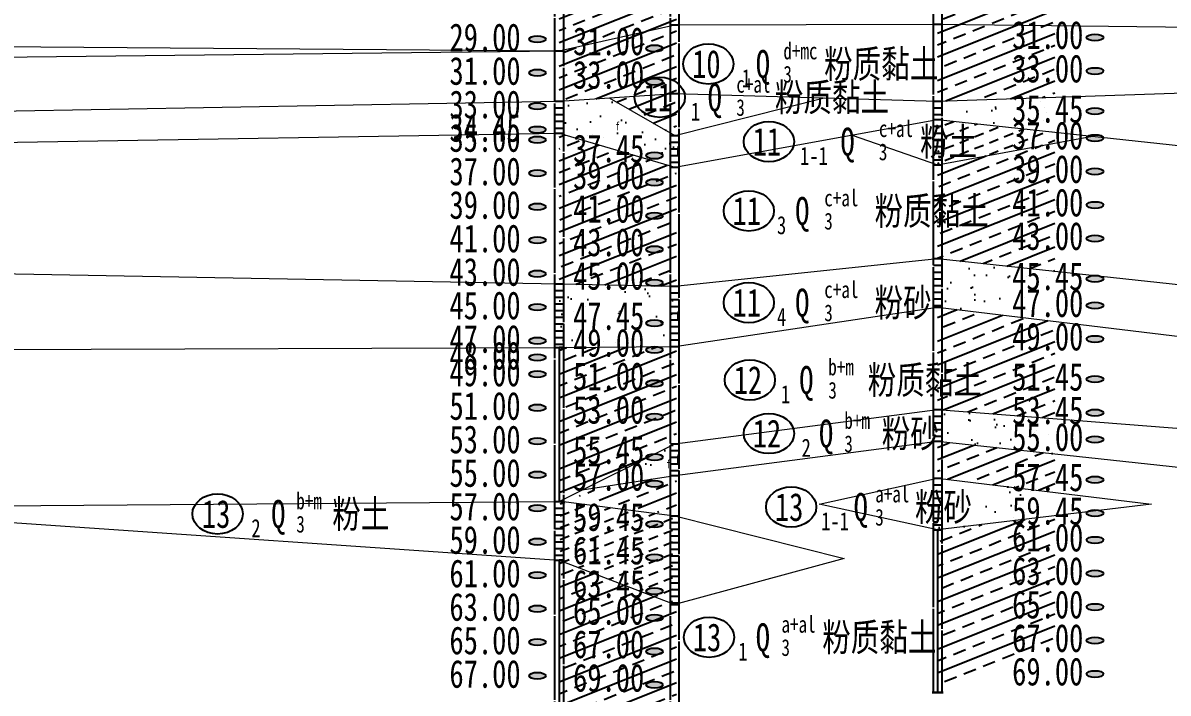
# Model space of a CAD drawing. Header units: millimetres. Extents: x 946 to 3601, y 223 to 2569.
# Drawn here: x 1760.7 to 1829.1, y 268.1 to 308.1 of the extents above; entities that cross this region are included whole.
import ezdxf

# ---------------------------------------------------------------- set-up
doc = ezdxf.new("R2010")
doc.units = ezdxf.units.MM
doc.linetypes.add('sx', pattern=[10, 5, 0, 5, 0])
for name, color, linetype in [('GiCAD_PouMian', 7, 'Continuous'), ('GICAD_QUYANG', 7, 'Continuous'), ('地质-地层符号', 3, 'Continuous'), ('地质-填充花纹', 8, 'Continuous'), ('地质-钻孔', 7, 'Continuous')]:
    doc.layers.add(name, color=color, linetype=linetype)
doc.layers.add('地质-地层线', color=7, linetype='Continuous', lineweight=15)
doc.styles.add('LZ_FONTS_FS', font='', dxfattribs={"width": 0.7})
doc.styles.add('叠加符号', font='', dxfattribs={"width": 0.7, "height": 2.5})
doc.styles.add('地层编号', font='', dxfattribs={"width": 0.7, "height": 3})
doc.styles.add('岩土名称', font='', dxfattribs={"width": 0.7, "height": 3})
doc.styles.add('时代', font='', dxfattribs={"width": 0.7, "height": 3})
doc.styles.get('LZ_FONTS_FS').set_extended_font_data('仿宋_GB2312')
doc.styles.get('叠加符号').set_extended_font_data('仿宋_GB2312')
doc.styles.get('地层编号').set_extended_font_data('仿宋_GB2312')
doc.styles.get('岩土名称').set_extended_font_data('仿宋_GB2312')
doc.styles.get('时代').set_extended_font_data('仿宋_GB2312')
pattern_1 = [(21.80141, (207.059, -62.8771), (-1.7677652, 0.7071061), []), (21.80141, (208.809, -62.8771), (-1.7677652, 0.7071061), [0.76157655, -0.4759851])]
pattern_2 = [(21.80141, (207.059, -62.8771), (-0.88388348, 0.3535534), [0.571183, -0.38078866])]
pattern_3 = [(17.062863, (207.05897, -62.8771), (2.79036967, 1.248899855), [-5.9751498, 0, -4.4813624, 0, -4.4813624, 0]), (3.01447, (207.059, -62.8771), (7.2145321, 1.8094251), [-2.978456, 0, -7.7439854, 0, -1.7870735, 0]), (345.966575, (201.6935, -62.8771), (11.0733864, -1.5019982), [-1.573447, 0, -6.293788, 0, -7.3427527, 0]), (17.06286, (207.059, -62.877), (-2.941879, 3.021541), [-3.983433, 0, -4.979292, 0, -4.481362, 0]), (3.01447, (207.059, -62.877), (4.858372, 4.093388), [-3.574147, 0, -5.361221, 0, -1.7870735, 0]), (345.7037, (201.6935, -62.877), (5.2409553, 1.250378), [-2.088827, 0, -6.788688, 0, -10.444135, 0]), (339.87047, (201.6935, -62.877), (6.9800505, 1.196567), [-0.942291, 0, -3.769163, 0, -3.769163, 0]), (17.06286, (207.059, -62.8771), (6.5425438, 3.7545058), [-1.4937875, 0, -1.4937875, 0, -4.4813624, 0]), (3.01447, (207.059, -62.877), (2.716851, 3.980613), [-3.574147, 0, -7.743985, 0, -1.787074, 0]), (345.7037, (201.6935, -62.877), (15.682466, 1.374167), [-6.266481, 0, -2.611034, 0, -2.611034, 0]), (339.87047, (201.6935, -62.877), (230427.237503, -84451.983463), [-1.187286, 0, -9.894053, 0, -0.94229, 0])]

# ---------------------------------------------------------------- blocks, each defined once
blk = doc.blocks.new('gkqy_yuan.dwg不标1')
at = {"layer": 'GiCAD_PouMian'}
h = blk.add_hatch(color=7, dxfattribs=at)
edge = h.paths.add_edge_path()
edge.add_arc((0, 0), 1, 0, 360)
at = {"layer": 'GICAD_QUYANG', "color": 7}
blk.add_circle((0, 0), 1, dxfattribs=at)
blk = doc.blocks.new('gkqy_rao.dwg不标1')
at = {"layer": 'GICAD_QUYANG', "color": 7}
blk.add_circle((0, 0), 1, dxfattribs=at)

msp = doc.modelspace()

# ---------------------------------------------------------------- hatches: boundary and pattern name
at = {"layer": '地质-填充花纹', "linetype": 'Continuous'}
h = msp.add_hatch(dxfattribs=at)
h.set_pattern_fill('GLYNT', color=256, scale=0.25, style=0, pattern_type=2)
h.set_pattern_definition(pattern_1)
h.paths.add_polyline_path([(1822.288, 307.923), (1815.288, 308.009), (1815.288, 315.309), (1822.288, 315.322)])
h = msp.add_hatch(dxfattribs=at)
h.set_pattern_fill('GLYNT', color=256, scale=0.25, style=0, pattern_type=2)
h.set_pattern_definition(pattern_1)
h.paths.add_polyline_path([(1799.588, 313.06), (1799.588, 307.96), (1792.688, 306.407), (1792.688, 315.007)])
h = msp.add_hatch(dxfattribs=at)
h.set_pattern_fill('GLYNT', color=256, scale=0.25, style=0, pattern_type=2)
h.set_pattern_definition(pattern_1)
h.paths.add_polyline_path([(1799.688, 307.96), (1799.588, 307.96), (1799.588, 313.06), (1799.688, 313.074)])
h = msp.add_hatch(dxfattribs=at)
h.set_pattern_fill('GLYNT', color=256, scale=0.25, style=0, pattern_type=2)
h.set_pattern_definition(pattern_1)
h.paths.add_polyline_path([(1799.588, 303.86), (1795.668, 303.602), (1792.688, 303.407), (1792.688, 306.407), (1799.588, 307.96)])
h = msp.add_hatch(dxfattribs=at)
h.set_pattern_fill('GLYNT', color=256, scale=0.25, style=0, pattern_type=2)
h.set_pattern_definition(pattern_1)
h.paths.add_polyline_path([(1799.688, 303.857), (1799.588, 303.86), (1799.588, 307.96), (1799.688, 307.96)])
h = msp.add_hatch(dxfattribs=at)
h.set_pattern_fill('GLYNT', color=256, scale=0.25, style=0, pattern_type=2)
h.set_pattern_definition(pattern_1)
h.paths.add_polyline_path([(1822.288, 307.923), (1822.288, 303.644), (1815.288, 303.409), (1815.288, 308.009)])
h = msp.add_hatch(dxfattribs=at)
h.set_pattern_fill('GLYNT', color=256, scale=0.25, style=0, pattern_type=2)
h.set_pattern_definition(pattern_1)
h.paths.add_polyline_path([(1799.588, 301.36), (1795.668, 303.602), (1799.588, 303.86)])
h = msp.add_hatch(dxfattribs=at)
h.set_pattern_fill('GLYNT', color=256, scale=0.25, style=0, pattern_type=2)
h.set_pattern_definition(pattern_1)
h.paths.add_polyline_path([(1799.688, 303.857), (1799.688, 301.385), (1799.588, 301.36), (1799.588, 303.86)])
h = msp.add_hatch(dxfattribs=at)
h.set_pattern_fill('GLXS', color=256, scale=0.25, style=0, pattern_type=2)
h.set_pattern_definition(pattern_3)
h.paths.add_polyline_path([(1822.288, 301.558), (1815.288, 302.309), (1815.288, 303.409), (1822.288, 303.644)])
h = msp.add_hatch(dxfattribs=at)
h.set_pattern_fill('GLXS', color=256, scale=0.25, style=0, pattern_type=2)
h.set_pattern_definition(pattern_3)
h.paths.add_polyline_path([(1799.588, 301.36), (1799.588, 299.46), (1792.688, 301.507), (1792.688, 303.407), (1795.668, 303.602)])
h = msp.add_hatch(dxfattribs=at)
h.set_pattern_fill('GKFT', color=256, scale=0.25, style=0, pattern_type=2)
h.set_pattern_definition(pattern_2)
h.paths.add_polyline_path([(1822.288, 301.558), (1822.288, 300.904), (1815.288, 299.609), (1815.288, 302.309)])
h = msp.add_hatch(dxfattribs=at)
h.set_pattern_fill('GLYNT', color=256, scale=0.25, style=0, pattern_type=2)
h.set_pattern_definition(pattern_1)
h.paths.add_polyline_path([(1799.588, 299.46), (1799.588, 292.36), (1792.688, 292.507), (1792.688, 301.507)])
h = msp.add_hatch(dxfattribs=at)
h.set_pattern_fill('GLYNT', color=256, scale=0.25, style=0, pattern_type=2)
h.set_pattern_definition(pattern_1)
h.paths.add_polyline_path([(1822.288, 293.258), (1815.288, 294.009), (1815.288, 299.609), (1822.288, 300.904)])
h = msp.add_hatch(dxfattribs=at)
h.set_pattern_fill('GLYNT', color=256, scale=0.25, style=0, pattern_type=2)
h.set_pattern_definition(pattern_1)
h.paths.add_polyline_path([(1799.688, 292.37), (1799.588, 292.36), (1799.588, 299.46), (1799.688, 299.478)])
h = msp.add_hatch(dxfattribs=at)
h.set_pattern_fill('GLXS', color=256, scale=0.25, style=0, pattern_type=2)
h.set_pattern_definition(pattern_3)
h.paths.add_polyline_path([(1822.288, 293.258), (1822.288, 290.259), (1815.288, 291.109), (1815.288, 294.009)])
h = msp.add_hatch(dxfattribs=at)
h.set_pattern_fill('GLXS', color=256, scale=0.25, style=0, pattern_type=2)
h.set_pattern_definition(pattern_3)
h.paths.add_polyline_path([(1799.588, 292.36), (1799.588, 288.76), (1792.688, 288.707), (1792.688, 292.507)])
h = msp.add_hatch(dxfattribs=at)
h.set_pattern_fill('GLYNT', color=256, scale=0.25, style=0, pattern_type=2)
h.set_pattern_definition(pattern_1)
h.paths.add_polyline_path([(1822.288, 290.259), (1822.288, 284.455), (1815.288, 285.009), (1815.288, 291.109)])
h = msp.add_hatch(dxfattribs=at)
h.set_pattern_fill('GLYNT', color=256, scale=0.25, style=0, pattern_type=2)
h.set_pattern_definition(pattern_1)
h.paths.add_polyline_path([(1799.588, 282.96), (1796.539, 281.434), (1792.688, 279.507), (1792.688, 288.707), (1799.588, 288.76)])
h = msp.add_hatch(dxfattribs=at)
h.set_pattern_fill('GLYNT', color=256, scale=0.25, style=0, pattern_type=2)
h.set_pattern_definition(pattern_1)
h.paths.add_polyline_path([(1799.688, 282.973), (1799.588, 282.96), (1799.588, 288.76), (1799.688, 288.775)])
h = msp.add_hatch(dxfattribs=at)
h.set_pattern_fill('GLXS', color=256, scale=0.25, style=0, pattern_type=2)
h.set_pattern_definition(pattern_3)
h.paths.add_polyline_path([(1822.288, 284.455), (1822.288, 282.358), (1815.288, 283.109), (1815.288, 285.009)])
h = msp.add_hatch(dxfattribs=at)
h.set_pattern_fill('GLXS', color=256, scale=0.25, style=0, pattern_type=2)
h.set_pattern_definition(pattern_3)
h.paths.add_polyline_path([(1799.588, 281.06), (1797.437, 281.324), (1796.539, 281.434), (1799.588, 282.96)])
h = msp.add_hatch(dxfattribs=at)
h.set_pattern_fill('GLYNT', color=256, scale=0.25, style=0, pattern_type=2)
h.set_pattern_definition(pattern_1)
h.paths.add_polyline_path([(1822.288, 282.358), (1822.288, 280.06), (1815.288, 280.909), (1815.288, 283.109)])
h = msp.add_hatch(dxfattribs=at)
h.set_pattern_fill('GLYNT', color=256, scale=0.25, style=0, pattern_type=2)
h.set_pattern_definition(pattern_1)
h.paths.add_polyline_path([(1799.688, 278.622), (1799.588, 278.66), (1799.588, 281.06), (1799.688, 281.073)])
h = msp.add_hatch(dxfattribs=at)
h.set_pattern_fill('GLYNT', color=256, scale=0.25, style=0, pattern_type=2)
h.set_pattern_definition(pattern_1)
h.paths.add_polyline_path([(1799.588, 281.06), (1799.588, 278.66), (1793.503, 279.914), (1797.201, 280.686)])
h = msp.add_hatch(dxfattribs=at)
h.set_pattern_fill('GLXS', color=256, scale=0.25, style=0, pattern_type=2)
h.set_pattern_definition(pattern_3)
h.paths.add_polyline_path([(1822.288, 280.06), (1822.288, 278.658), (1815.288, 277.809), (1815.288, 280.909)])
h = msp.add_hatch(dxfattribs=at)
h.set_pattern_fill('GKFT', color=256, scale=0.25, style=0, pattern_type=2)
h.set_pattern_definition(pattern_2)
h.paths.add_polyline_path([(1796.603, 279.04), (1799.588, 278.66), (1799.588, 273.36), (1792.688, 276.007), (1792.688, 279.507), (1793.94, 279.379)])
h = msp.add_hatch(dxfattribs=at)
h.set_pattern_fill('GLYNT', color=256, scale=0.25, style=0, pattern_type=2)
h.set_pattern_definition(pattern_1)
h.paths.add_polyline_path([(1822.288, 270.76), (1815.288, 268.109), (1815.288, 277.809), (1822.288, 278.658)])
h = msp.add_hatch(dxfattribs=at)
h.set_pattern_fill('GLYNT', color=256, scale=0.25, style=0, pattern_type=2)
h.set_pattern_definition(pattern_1)
h.paths.add_polyline_path([(1799.588, 273.36), (1799.588, 264.26), (1797.166, 264.381), (1792.688, 264.607), (1792.688, 276.007)])
h = msp.add_hatch(dxfattribs=at)
h.set_pattern_fill('GLYNT', color=256, scale=0.25, style=0, pattern_type=2)
h.set_pattern_definition(pattern_1)
h.paths.add_polyline_path([(1799.688, 264.284), (1799.588, 264.26), (1799.588, 273.36), (1799.688, 273.397)])

# ---------------------------------------------------------------- linework, layer by layer
at = {"layer": '地质-地层符号', "color": 7, "linetype": 'Continuous'}
for centre in [(1801.595, 305.631), (1798.696, 303.64), (1805.213, 300.992), (1804.013, 296.856), (1804.013, 291.381), (1804.076, 286.763), (1805.213, 283.567), (1806.54, 279.181), (1772.292, 278.766), (1801.637, 271.402)]:
    msp.add_ellipse(centre, major_axis=(-1.5, 0), ratio=0.8, dxfattribs=at)
at = {"layer": '地质-地层线', "color": 7}
for p, q in [((1597.888, 308.009), (1792.688, 306.407)), ((1792.688, 306.407), (1799.588, 307.96)), ((1799.588, 307.96), (1815.288, 308.009)), ((1815.288, 308.009), (1843.688, 307.663)), ((1597.888, 304.209), (1792.688, 306.407)), ((1815.288, 303.409), (1843.688, 304.363)), ((1792.688, 303.407), (1799.588, 303.86)), ((1799.588, 303.86), (1815.288, 303.409)), ((1597.888, 299.909), (1792.688, 303.407)), ((1795.668, 303.602), (1799.588, 301.36)), ((1799.588, 301.36), (1808.509, 303.603)), ((1799.588, 299.46), (1815.288, 302.309)), ((1815.288, 302.309), (1843.688, 299.263)), ((1597.888, 298.209), (1792.688, 301.507)), ((1792.688, 301.507), (1799.588, 299.46)), ((1810.181, 301.382), (1815.288, 299.609)), ((1815.288, 299.609), (1824.527, 301.318)), ((1597.888, 296.109), (1792.688, 292.507)), ((1799.588, 292.36), (1815.288, 294.009)), ((1815.288, 294.009), (1843.688, 290.963)), ((1792.688, 292.507), (1799.588, 292.36)), ((1799.588, 288.76), (1815.288, 291.109)), ((1815.288, 291.109), (1843.688, 287.663)), ((1597.888, 288.009), (1792.688, 288.707)), ((1792.688, 288.707), (1799.588, 288.76)), ((1799.588, 282.96), (1815.288, 285.009)), ((1815.288, 285.009), (1843.688, 282.763)), ((1792.688, 279.507), (1799.588, 282.96)), ((1799.588, 281.06), (1815.288, 283.109)), ((1815.288, 283.109), (1843.688, 280.063)), ((1794.066, 280.196), (1799.588, 281.06)), ((1808.223, 279.359), (1815.288, 280.909)), ((1815.288, 280.909), (1828.068, 279.359)), ((1597.888, 278.009), (1792.688, 279.507)), ((1746.93, 279.155), (1792.688, 276.007)), ((1792.938, 279.507), (1799.588, 278.66)), ((1815.288, 277.809), (1808.223, 279.359)), ((1828.068, 279.359), (1815.288, 277.809)), ((1799.588, 278.66), (1809.706, 276.106)), ((1792.688, 276.007), (1799.588, 273.36)), ((1809.706, 276.106), (1799.588, 273.36))]:
    msp.add_line(p, q, dxfattribs=at)
at = {"layer": '地质-钻孔', "color": 7, "linetype": 'sx'}
for p, q in [((1815.038, 268.109), (1815.038, 338.109)), ((1815.538, 338.109), (1815.538, 268.109)), ((1799.338, 257.463), (1799.338, 337.46)), ((1799.838, 337.46), (1799.838, 257.463)), ((1792.438, 257.463), (1792.438, 336.007)), ((1792.938, 336.007), (1792.938, 257.463)), ((1815.613, 268.109), (1814.963, 268.109)), ((1814.963, 268.109), (1815.038, 268.109)), ((1815.538, 268.109), (1815.613, 268.109))]:
    msp.add_line(p, q, dxfattribs=at)
at = {"layer": '地质-钻孔', "color": 7, "linetype": 'Continuous'}
for p, q in [((1799.338, 307.96), (1799.838, 307.96)), ((1799.338, 307.96), (1799.838, 307.96)), ((1815.038, 308.009), (1815.538, 308.009)), ((1815.038, 308.009), (1815.538, 308.009)), ((1792.438, 306.407), (1792.938, 306.407)), ((1792.438, 306.407), (1792.938, 306.407)), ((1799.338, 303.86), (1799.838, 303.86)), ((1799.338, 303.86), (1799.838, 303.86)), ((1792.438, 303.407), (1792.938, 303.407)), ((1792.438, 303.407), (1792.938, 303.407)), ((1792.438, 303.407), (1792.938, 303.407)), ((1792.438, 303.007), (1792.938, 303.007)), ((1815.038, 303.409), (1815.538, 303.409)), ((1815.038, 303.409), (1815.538, 303.409)), ((1815.038, 303.409), (1815.538, 303.409)), ((1815.038, 303.009), (1815.538, 303.009)), ((1792.438, 302.607), (1792.938, 302.607)), ((1815.038, 302.609), (1815.538, 302.609)), ((1815.038, 302.309), (1815.538, 302.309)), ((1815.038, 302.309), (1815.538, 302.309)), ((1815.038, 302.309), (1815.538, 302.309)), ((1792.438, 302.207), (1792.938, 302.207)), ((1792.438, 301.807), (1792.938, 301.807)), ((1815.038, 301.909), (1815.538, 301.909)), ((1792.438, 301.507), (1792.938, 301.507)), ((1792.438, 301.507), (1792.938, 301.507)), ((1799.338, 301.36), (1799.838, 301.36)), ((1799.338, 301.36), (1799.838, 301.36)), ((1799.338, 301.36), (1799.838, 301.36)), ((1799.338, 300.96), (1799.838, 300.96)), ((1815.038, 301.509), (1815.538, 301.509)), ((1815.038, 301.109), (1815.538, 301.109)), ((1799.338, 300.56), (1799.838, 300.56)), ((1815.038, 300.709), (1815.538, 300.709)), ((1815.038, 300.309), (1815.538, 300.309)), ((1799.338, 300.16), (1799.838, 300.16)), ((1799.338, 299.76), (1799.838, 299.76)), ((1815.038, 299.909), (1815.538, 299.909)), ((1815.038, 299.609), (1815.538, 299.609)), ((1815.038, 299.609), (1815.538, 299.609)), ((1799.338, 299.46), (1799.838, 299.46)), ((1799.338, 299.46), (1799.838, 299.46)), ((1815.038, 294.009), (1815.538, 294.009)), ((1815.038, 294.009), (1815.538, 294.009)), ((1815.038, 294.009), (1815.538, 294.009)), ((1815.038, 293.609), (1815.538, 293.609)), ((1815.038, 293.209), (1815.538, 293.209)), ((1815.038, 292.809), (1815.538, 292.809)), ((1792.438, 292.507), (1792.938, 292.507)), ((1792.438, 292.507), (1792.938, 292.507)), ((1792.438, 292.507), (1792.938, 292.507)), ((1792.438, 292.107), (1792.938, 292.107)), ((1799.338, 292.36), (1799.838, 292.36)), ((1799.338, 292.36), (1799.838, 292.36)), ((1799.338, 292.36), (1799.838, 292.36)), ((1815.038, 292.409), (1815.538, 292.409)), ((1815.038, 292.009), (1815.538, 292.009)), ((1792.438, 291.707), (1792.938, 291.707)), ((1799.338, 291.96), (1799.838, 291.96)), ((1799.338, 291.56), (1799.838, 291.56)), ((1815.038, 291.609), (1815.538, 291.609)), ((1792.438, 291.307), (1792.938, 291.307)), ((1792.438, 290.907), (1792.938, 290.907)), ((1799.338, 291.16), (1799.838, 291.16)), ((1799.338, 290.76), (1799.838, 290.76)), ((1815.038, 291.209), (1815.538, 291.209)), ((1815.038, 291.109), (1815.538, 291.109)), ((1815.038, 291.109), (1815.538, 291.109)), ((1792.438, 290.507), (1792.938, 290.507)), ((1792.438, 290.107), (1792.938, 290.107)), ((1799.338, 290.36), (1799.838, 290.36)), ((1799.338, 289.96), (1799.838, 289.96)), ((1792.438, 289.707), (1792.938, 289.707)), ((1792.438, 289.307), (1792.938, 289.307)), ((1799.338, 289.56), (1799.838, 289.56)), ((1792.438, 288.907), (1792.938, 288.907)), ((1792.438, 288.707), (1792.938, 288.707)), ((1792.438, 288.707), (1792.938, 288.707)), ((1792.438, 288.707), (1792.938, 288.707)), ((1792.938, 288.707), (1792.688, 288.707)), ((1792.688, 288.707), (1792.688, 279.507)), ((1799.338, 289.16), (1799.838, 289.16)), ((1799.338, 288.76), (1799.838, 288.76)), ((1799.338, 288.76), (1799.838, 288.76)), ((1815.038, 285.009), (1815.538, 285.009)), ((1815.038, 285.009), (1815.538, 285.009)), ((1815.038, 285.009), (1815.538, 285.009)), ((1815.038, 284.609), (1815.538, 284.609)), ((1815.038, 284.209), (1815.538, 284.209)), ((1815.038, 283.809), (1815.538, 283.809)), ((1815.038, 283.409), (1815.538, 283.409)), ((1799.338, 282.96), (1799.838, 282.96)), ((1799.338, 282.96), (1799.838, 282.96)), ((1799.338, 282.96), (1799.838, 282.96)), ((1799.338, 282.56), (1799.838, 282.56)), ((1815.038, 283.109), (1815.538, 283.109)), ((1815.038, 283.109), (1815.538, 283.109)), ((1799.338, 282.16), (1799.838, 282.16)), ((1799.338, 281.76), (1799.838, 281.76)), ((1799.338, 281.36), (1799.838, 281.36)), ((1799.338, 281.06), (1799.838, 281.06)), ((1799.338, 281.06), (1799.838, 281.06)), ((1815.038, 280.909), (1815.538, 280.909)), ((1815.038, 280.909), (1815.538, 280.909)), ((1815.038, 280.909), (1815.538, 280.909)), ((1815.038, 280.509), (1815.538, 280.509)), ((1815.038, 280.109), (1815.538, 280.109)), ((1815.038, 279.709), (1815.538, 279.709)), ((1792.438, 279.507), (1792.938, 279.507)), ((1792.438, 279.507), (1792.938, 279.507)), ((1792.438, 279.507), (1792.938, 279.507)), ((1792.438, 279.107), (1792.938, 279.107)), ((1815.038, 279.309), (1815.538, 279.309)), ((1792.438, 278.707), (1792.938, 278.707)), ((1799.338, 278.66), (1799.838, 278.66)), ((1799.338, 278.66), (1799.838, 278.66)), ((1799.338, 278.66), (1799.838, 278.66)), ((1815.038, 278.909), (1815.538, 278.909)), ((1815.038, 278.509), (1815.538, 278.509)), ((1792.438, 278.307), (1792.938, 278.307)), ((1792.438, 277.907), (1792.938, 277.907)), ((1799.338, 278.26), (1799.838, 278.26)), ((1799.338, 277.86), (1799.838, 277.86)), ((1815.038, 278.109), (1815.538, 278.109)), ((1815.038, 277.809), (1815.538, 277.809)), ((1815.038, 277.809), (1815.538, 277.809)), ((1815.038, 277.809), (1815.538, 277.809)), ((1815.538, 277.809), (1815.288, 277.809)), ((1815.288, 277.809), (1815.288, 268.109)), ((1792.438, 277.507), (1792.938, 277.507)), ((1792.438, 277.107), (1792.938, 277.107)), ((1799.338, 277.46), (1799.838, 277.46)), ((1799.338, 277.06), (1799.838, 277.06)), ((1792.438, 276.707), (1792.938, 276.707)), ((1792.438, 276.307), (1792.938, 276.307)), ((1799.338, 276.66), (1799.838, 276.66)), ((1792.438, 276.007), (1792.938, 276.007)), ((1792.438, 276.007), (1792.938, 276.007)), ((1792.438, 276.007), (1792.938, 276.007)), ((1792.938, 276.007), (1792.688, 276.007)), ((1792.688, 276.007), (1792.688, 264.607)), ((1799.338, 276.26), (1799.838, 276.26)), ((1799.338, 275.86), (1799.838, 275.86)), ((1799.338, 275.46), (1799.838, 275.46)), ((1799.338, 275.06), (1799.838, 275.06)), ((1799.338, 274.66), (1799.838, 274.66)), ((1799.338, 274.26), (1799.838, 274.26)), ((1799.338, 273.86), (1799.838, 273.86)), ((1799.338, 273.46), (1799.838, 273.46)), ((1799.338, 273.36), (1799.838, 273.36)), ((1799.338, 273.36), (1799.838, 273.36)), ((1815.038, 268.109), (1815.538, 268.109))]:
    msp.add_line(p, q, dxfattribs=at)

# ---------------------------------------------------------------- block references
at = {"color": 7, "linetype": 'Continuous', "xscale": 0.5, "yscale": 0.2}
for name, p in [('gkqy_yuan.dwg不标1', (1791.389, 307.107)), ('gkqy_yuan.dwg不标1', (1824.685, 307.209)), ('gkqy_yuan.dwg不标1', (1798.386, 306.56)), ('gkqy_yuan.dwg不标1', (1791.389, 305.107)), ('gkqy_yuan.dwg不标1', (1824.685, 305.209)), ('gkqy_yuan.dwg不标1', (1798.386, 304.56)), ('gkqy_yuan.dwg不标1', (1791.389, 303.107)), ('gkqy_yuan.dwg不标1', (1824.685, 302.809)), ('gkqy_rao.dwg不标1', (1824.685, 302.809)), ('gkqy_yuan.dwg不标1', (1791.389, 301.707)), ('gkqy_rao.dwg不标1', (1791.389, 301.707)), ('gkqy_yuan.dwg不标1', (1791.389, 301.107)), ('gkqy_yuan.dwg不标1', (1824.685, 301.209)), ('gkqy_rao.dwg不标1', (1798.386, 300.16)), ('gkqy_yuan.dwg不标1', (1798.386, 300.16)), ('gkqy_yuan.dwg不标1', (1791.389, 299.107)), ('gkqy_yuan.dwg不标1', (1824.685, 299.209)), ('gkqy_yuan.dwg不标1', (1798.386, 298.56)), ('gkqy_yuan.dwg不标1', (1791.389, 297.107)), ('gkqy_yuan.dwg不标1', (1824.685, 297.209)), ('gkqy_yuan.dwg不标1', (1798.386, 296.56)), ('gkqy_yuan.dwg不标1', (1791.389, 295.107)), ('gkqy_yuan.dwg不标1', (1798.386, 294.56)), ('gkqy_yuan.dwg不标1', (1824.685, 295.209)), ('gkqy_yuan.dwg不标1', (1791.389, 293.107)), ('gkqy_yuan.dwg不标1', (1798.386, 292.56)), ('gkqy_yuan.dwg不标1', (1824.685, 292.809)), ('gkqy_rao.dwg不标1', (1824.685, 292.809)), ('gkqy_yuan.dwg不标1', (1824.685, 291.209)), ('gkqy_yuan.dwg不标1', (1791.389, 291.107)), ('gkqy_yuan.dwg不标1', (1798.386, 290.16)), ('gkqy_rao.dwg不标1', (1798.386, 290.16)), ('gkqy_yuan.dwg不标1', (1791.389, 289.107)), ('gkqy_yuan.dwg不标1', (1824.685, 289.209)), ('gkqy_yuan.dwg不标1', (1798.386, 288.56)), ('gkqy_yuan.dwg不标1', (1791.389, 288.107)), ('gkqy_yuan.dwg不标1', (1791.389, 287.107)), ('gkqy_yuan.dwg不标1', (1798.386, 286.56)), ('gkqy_yuan.dwg不标1', (1824.685, 286.809)), ('gkqy_rao.dwg不标1', (1824.685, 286.809)), ('gkqy_yuan.dwg不标1', (1791.389, 285.107)), ('gkqy_yuan.dwg不标1', (1798.386, 284.56)), ('gkqy_rao.dwg不标1', (1824.685, 284.809)), ('gkqy_yuan.dwg不标1', (1824.685, 284.809)), ('gkqy_yuan.dwg不标1', (1791.389, 283.107)), ('gkqy_yuan.dwg不标1', (1824.685, 283.209)), ('gkqy_rao.dwg不标1', (1798.386, 282.16)), ('gkqy_yuan.dwg不标1', (1798.386, 282.16)), ('gkqy_yuan.dwg不标1', (1791.389, 281.107)), ('gkqy_yuan.dwg不标1', (1798.386, 280.56)), ('gkqy_rao.dwg不标1', (1824.685, 280.809)), ('gkqy_yuan.dwg不标1', (1824.685, 280.809)), ('gkqy_yuan.dwg不标1', (1791.389, 279.107)), ('gkqy_rao.dwg不标1', (1798.386, 278.16)), ('gkqy_yuan.dwg不标1', (1798.386, 278.16)), ('gkqy_rao.dwg不标1', (1824.685, 278.809)), ('gkqy_yuan.dwg不标1', (1824.685, 278.809)), ('gkqy_yuan.dwg不标1', (1791.389, 277.107)), ('gkqy_yuan.dwg不标1', (1824.685, 277.209)), ('gkqy_rao.dwg不标1', (1798.386, 276.16)), ('gkqy_yuan.dwg不标1', (1798.386, 276.16)), ('gkqy_yuan.dwg不标1', (1791.389, 275.107)), ('gkqy_yuan.dwg不标1', (1824.685, 275.209)), ('gkqy_yuan.dwg不标1', (1798.386, 274.16)), ('gkqy_rao.dwg不标1', (1798.386, 274.16)), ('gkqy_yuan.dwg不标1', (1791.389, 273.107)), ('gkqy_yuan.dwg不标1', (1824.685, 273.209)), ('gkqy_yuan.dwg不标1', (1798.386, 272.56)), ('gkqy_yuan.dwg不标1', (1791.389, 271.107)), ('gkqy_yuan.dwg不标1', (1824.685, 271.209)), ('gkqy_yuan.dwg不标1', (1798.386, 270.56)), ('gkqy_yuan.dwg不标1', (1791.389, 269.107)), ('gkqy_yuan.dwg不标1', (1798.386, 268.56)), ('gkqy_yuan.dwg不标1', (1824.685, 269.209))]:
    msp.add_blockref(name, p, dxfattribs=at)

# ---------------------------------------------------------------- texts
at = {"color": 7, "linetype": 'Continuous', "style": 'LZ_FONTS_FS', "width": 0.75}
for s, p in [('31.00', (1819.739, 306.528)), ('33.00', (1819.739, 304.528)), ('35.45', (1819.739, 302.128)), ('35.45', (1819.739, 302.128)), ('37.00', (1819.739, 300.528)), ('39.00', (1819.739, 298.528)), ('41.00', (1819.739, 296.528)), ('43.00', (1819.739, 294.528)), ('45.45', (1819.739, 292.128)), ('45.45', (1819.739, 292.128)), ('47.00', (1819.739, 290.528)), ('49.00', (1819.739, 288.528)), ('51.45', (1819.739, 286.128)), ('51.45', (1819.739, 286.128)), ('53.45', (1819.739, 284.128)), ('53.45', (1819.739, 284.128)), ('55.00', (1819.739, 282.528)), ('57.45', (1819.739, 280.128)), ('57.45', (1819.739, 280.128)), ('59.45', (1819.739, 278.128)), ('59.45', (1819.739, 278.128)), ('61.00', (1819.739, 276.528)), ('63.00', (1819.739, 274.528)), ('65.00', (1819.739, 272.528)), ('67.00', (1819.739, 270.528)), ('69.00', (1819.739, 268.528))]:
    msp.add_text(s, height=1.6667, dxfattribs=at).set_placement(p)
at = {"layer": '地质-地层符号', "color": 7, "linetype": 'Continuous', "width": 0.75}
for s, height, style, p in [('29.00', 1.6662, '岩土名称', (1786.137, 306.387)), ('31.00', 1.6662, '岩土名称', (1793.52, 306.155)), ('10', 1.6662, '地层编号', (1800.627, 304.798)), ('Q', 1.666, '时代', (1804.431, 304.798)), ('d+mc', 0.9997, '时代', (1806.077, 305.909)), ('粉质黏土', 1.6662, '岩土名称', (1808.513, 304.798)), ('31.00', 1.6662, '岩土名称', (1786.137, 304.387)), ('33.00', 1.6662, '岩土名称', (1793.52, 304.155)), ('1', 1.083, '地层编号', (1803.59, 304.243)), ('3', 1, '时代', (1806.077, 304.521)), ('11', 1.6662, '地层编号', (1797.729, 302.806)), ('Q', 1.666, '时代', (1801.558, 302.806)), ('c+al', 0.9997, '时代', (1803.266, 303.917)), ('粉质黏土', 1.6662, '岩土名称', (1805.57, 302.806)), ('33.00', 1.6662, '岩土名称', (1786.137, 302.387)), ('1', 1.083, '地层编号', (1800.552, 302.251)), ('3', 1, '时代', (1803.266, 302.529)), ('34.45', 1.6662, '岩土名称', (1786.137, 300.987)), ('34.45', 1.6662, '岩土名称', (1786.137, 300.987)), ('c+al', 0.9997, '时代', (1811.78, 301.27)), ('35.00', 1.6662, '岩土名称', (1786.137, 300.387)), ('11', 1.6662, '地层编号', (1804.245, 300.159)), ('Q', 1.666, '时代', (1809.485, 300.159)), ('粉土', 1.6662, '岩土名称', (1814.239, 300.159)), ('37.45', 1.6662, '岩土名称', (1793.52, 299.755)), ('37.45', 1.6662, '岩土名称', (1793.52, 299.755)), ('1-1', 1.083, '地层编号', (1807.074, 299.604)), ('3', 1, '时代', (1811.78, 299.882)), ('37.00', 1.6662, '岩土名称', (1786.137, 298.387)), ('39.00', 1.6662, '岩土名称', (1793.52, 298.155)), ('c+al', 0.9997, '时代', (1808.518, 297.134)), ('39.00', 1.6662, '岩土名称', (1786.137, 296.387)), ('41.00', 1.6662, '岩土名称', (1793.52, 296.155)), ('11', 1.6662, '地层编号', (1803.045, 296.023)), ('Q', 1.666, '时代', (1806.782, 296.023)), ('粉质黏土', 1.6662, '岩土名称', (1811.522, 296.023)), ('3', 1.083, '地层编号', (1805.695, 295.468)), ('3', 1, '时代', (1808.518, 295.746)), ('41.00', 1.6662, '岩土名称', (1786.137, 294.387)), ('43.00', 1.6662, '岩土名称', (1793.52, 294.155)), ('43.00', 1.6662, '岩土名称', (1786.137, 292.387)), ('45.00', 1.6662, '岩土名称', (1793.52, 292.155)), ('c+al', 0.9997, '时代', (1808.518, 291.659)), ('45.00', 1.6662, '岩土名称', (1786.137, 290.387)), ('11', 1.6662, '地层编号', (1803.045, 290.548)), ('Q', 1.666, '时代', (1806.782, 290.548)), ('粉砂', 1.6662, '岩土名称', (1811.522, 290.548)), ('47.45', 1.6662, '岩土名称', (1793.52, 289.755)), ('47.45', 1.6662, '岩土名称', (1793.52, 289.755)), ('4', 1.083, '地层编号', (1805.695, 289.993)), ('3', 1, '时代', (1808.518, 290.271)), ('47.00', 1.6662, '岩土名称', (1786.137, 288.387)), ('49.00', 1.6662, '岩土名称', (1793.52, 288.155)), ('48.00', 1.6662, '岩土名称', (1786.137, 287.387)), ('49.00', 1.6662, '岩土名称', (1786.137, 286.387)), ('b+m', 0.9997, '时代', (1808.76, 287.041)), ('51.00', 1.6662, '岩土名称', (1793.52, 286.155)), ('12', 1.6662, '地层编号', (1803.108, 285.93)), ('Q', 1.666, '时代', (1807.025, 285.93)), ('粉质黏土', 1.6662, '岩土名称', (1811.114, 285.93)), ('3', 1, '时代', (1808.76, 285.652)), ('51.00', 1.6662, '岩土名称', (1786.137, 284.387)), ('1', 1.083, '地层编号', (1805.937, 285.375)), ('53.00', 1.6662, '岩土名称', (1793.52, 284.155)), ('b+m', 0.9997, '时代', (1809.718, 283.845)), ('粉砂', 1.6662, '岩土名称', (1811.951, 282.734)), ('53.00', 1.6662, '岩土名称', (1786.137, 282.387)), ('12', 1.6662, '地层编号', (1804.245, 282.734)), ('Q', 1.666, '时代', (1808.206, 282.734)), ('55.45', 1.6662, '岩土名称', (1793.52, 281.755)), ('55.45', 1.6662, '岩土名称', (1793.52, 281.755)), ('2', 1.083, '地层编号', (1807.163, 282.179)), ('3', 1, '时代', (1809.718, 282.456)), ('55.00', 1.6662, '岩土名称', (1786.137, 280.387)), ('57.00', 1.6662, '岩土名称', (1793.52, 280.155)), ('a+al', 0.9997, '时代', (1811.563, 279.459)), ('b+m', 0.9997, '时代', (1776.991, 279.043)), ('粉土', 1.6662, '岩土名称', (1779.138, 277.932)), ('57.00', 1.6662, '岩土名称', (1786.137, 278.387)), ('13', 1.6662, '地层编号', (1805.572, 278.348)), ('Q', 1.666, '时代', (1810.275, 278.348)), ('粉砂', 1.6662, '岩土名称', (1813.932, 278.348)), ('13', 1.6662, '地层编号', (1771.355, 277.932)), ('Q', 1.666, '时代', (1775.492, 277.932)), ('59.45', 1.6662, '岩土名称', (1793.52, 277.755)), ('59.45', 1.6662, '岩土名称', (1793.52, 277.755)), ('3', 1, '时代', (1811.563, 278.07)), ('2', 1.083, '地层编号', (1774.308, 277.377)), ('3', 1, '时代', (1776.991, 277.655)), ('1-1', 1.083, '地层编号', (1808.334, 277.792)), ('59.00', 1.6662, '岩土名称', (1786.137, 276.387)), ('61.45', 1.6662, '岩土名称', (1793.52, 275.755)), ('61.00', 1.6662, '岩土名称', (1786.137, 274.387)), ('63.45', 1.6662, '岩土名称', (1793.52, 273.755)), ('63.45', 1.6662, '岩土名称', (1793.52, 273.755)), ('63.00', 1.6662, '岩土名称', (1786.137, 272.387)), ('65.00', 1.6662, '岩土名称', (1793.52, 272.155)), ('13', 1.6662, '地层编号', (1800.669, 270.569)), ('Q', 1.666, '时代', (1804.428, 270.569)), ('a+al', 0.9997, '时代', (1805.962, 271.679)), ('粉质黏土', 1.6662, '岩土名称', (1808.398, 270.569)), ('65.00', 1.6662, '岩土名称', (1786.137, 270.387)), ('67.00', 1.6662, '岩土名称', (1793.52, 270.155)), ('1', 1.083, '地层编号', (1803.386, 270.013)), ('3', 1, '时代', (1805.962, 270.291)), ('67.00', 1.6662, '岩土名称', (1786.137, 268.387)), ('69.00', 1.6662, '岩土名称', (1793.52, 268.155))]:
    msp.add_text(s, height=height, dxfattribs=dict(at, style=style)).set_placement(p)
at = {"layer": '地质-填充花纹', "linetype": 'Continuous', "style": '叠加符号', "width": 0.75}
for p in [(1796.044, 301.667), (1799.638, 300.22), (1796.138, 290.383), (1799.638, 290.366), (1799.086, 281.494), (1799.638, 281.816)]:
    msp.add_text('f', height=0.5, dxfattribs=at).set_placement(p)

doc.saveas('drawing.dxf')
